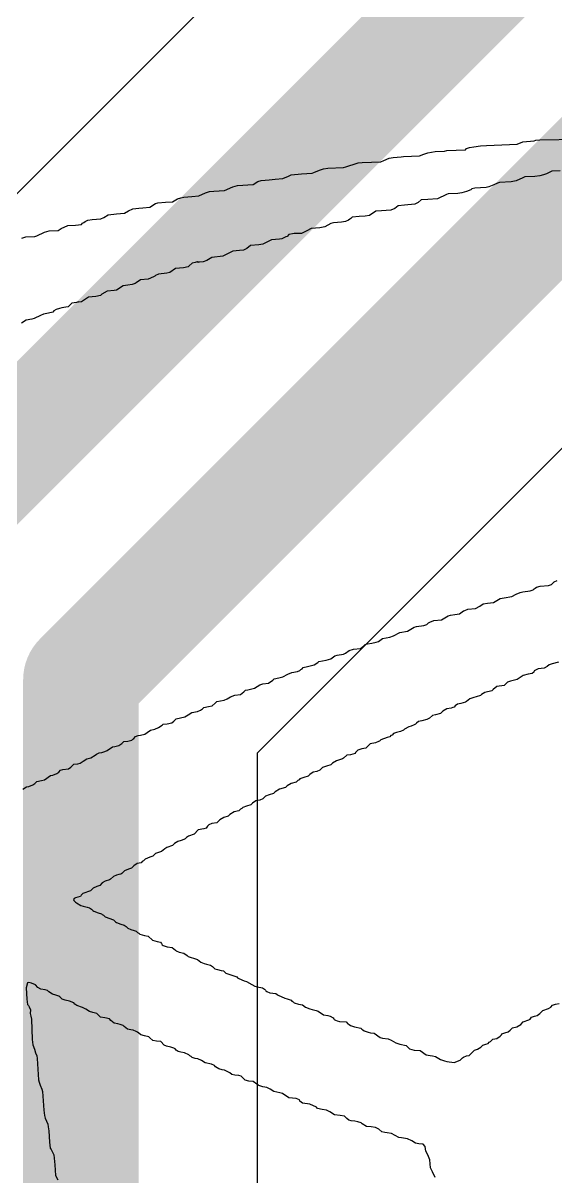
# Model space of a CAD drawing. Header units: inches. Extents: x -0.8 to 12, y -0.1 to 3.7.
# Drawn here: x 0.183 to 0.2291, y 1.221 to 1.3209 of the extents above; entities that cross this region are included whole.
import ezdxf

# ---------------------------------------------------------------- set-up
doc = ezdxf.new("R2010")
doc.units = ezdxf.units.IN
doc.header["$MEASUREMENT"] = 0
doc.layers.add('Bottom Overlay', color=54, linetype='Continuous')
doc.layers.add('Top Layer', color=1, linetype='Continuous')

msp = doc.modelspace()

# ---------------------------------------------------------------- linework, layer by layer
at = {"layer": 'Bottom Overlay'}
for p, q in [((0.227404, 1.310704), (0.227766, 1.310756)), ((0.227766, 1.310756), (0.231071, 1.310807)), ((0.218056, 1.30962), (0.218676, 1.309723)), ((0.218676, 1.309723), (0.219502, 1.309775)), ((0.219502, 1.309775), (0.219709, 1.309826)), ((0.219709, 1.309826), (0.22131, 1.309878)), ((0.22131, 1.309878), (0.221413, 1.309981)), ((0.221413, 1.309981), (0.221671, 1.310085)), ((0.221671, 1.310085), (0.222033, 1.310136)), ((0.222033, 1.310136), (0.222627, 1.310214)), ((0.222627, 1.310214), (0.223143, 1.310265)), ((0.223143, 1.310265), (0.225777, 1.310369)), ((0.225777, 1.310369), (0.226294, 1.310575)), ((0.226294, 1.310575), (0.227249, 1.310653)), ((0.227249, 1.310653), (0.227404, 1.310704)), ((0.211574, 1.308612), (0.212013, 1.308742)), ((0.212013, 1.308742), (0.212374, 1.308793)), ((0.212374, 1.308793), (0.213976, 1.308845)), ((0.213976, 1.308845), (0.214234, 1.308948)), ((0.214234, 1.308948), (0.214699, 1.309155)), ((0.214699, 1.309155), (0.21506, 1.309206)), ((0.21506, 1.309206), (0.215732, 1.309258)), ((0.215732, 1.309258), (0.215938, 1.30931)), ((0.215938, 1.30931), (0.217333, 1.309361)), ((0.217333, 1.309361), (0.217694, 1.309516)), ((0.217694, 1.309516), (0.218056, 1.30962)), ((0.206228, 1.307709), (0.207106, 1.307812)), ((0.207106, 1.307812), (0.208036, 1.307864)), ((0.208036, 1.307864), (0.208191, 1.307915)), ((0.208191, 1.307915), (0.208656, 1.308122)), ((0.208656, 1.308122), (0.209017, 1.308225)), ((0.209017, 1.308225), (0.209379, 1.308277)), ((0.209379, 1.308277), (0.210747, 1.308354)), ((0.210747, 1.308354), (0.210954, 1.308406)), ((0.210954, 1.308406), (0.21129, 1.308535)), ((0.21129, 1.308535), (0.211574, 1.308612)), ((0.228334, 1.307812), (0.228076, 1.307709)), ((0.228799, 1.308018), (0.228334, 1.307812)), ((0.229522, 1.30807), (0.228799, 1.308018)), ((0.201166, 1.306676), (0.20158, 1.306779)), ((0.20158, 1.306779), (0.202923, 1.306882)), ((0.202923, 1.306882), (0.203336, 1.30714)), ((0.203336, 1.30714), (0.20362, 1.307218)), ((0.20362, 1.307218), (0.204317, 1.307295)), ((0.204317, 1.307295), (0.204834, 1.307347)), ((0.204834, 1.307347), (0.205505, 1.307399)), ((0.205505, 1.307399), (0.20597, 1.307605)), ((0.20597, 1.307605), (0.206228, 1.307709)), ((0.223763, 1.306856), (0.223324, 1.306676)), ((0.224099, 1.306985), (0.223763, 1.306856)), ((0.224254, 1.307037), (0.224099, 1.306985)), ((0.225261, 1.307115), (0.224254, 1.307037)), ((0.2257, 1.307192), (0.225261, 1.307115)), ((0.226268, 1.30745), (0.2257, 1.307192)), ((0.226449, 1.307528), (0.226268, 1.30745)), ((0.227327, 1.307579), (0.226449, 1.307528)), ((0.22774, 1.307631), (0.227327, 1.307579)), ((0.228076, 1.307709), (0.22774, 1.307631)), ((0.196647, 1.30572), (0.196905, 1.305772)), ((0.196905, 1.305772), (0.197603, 1.305849)), ((0.197603, 1.305849), (0.198222, 1.305901)), ((0.198222, 1.305901), (0.198791, 1.306159)), ((0.198791, 1.306159), (0.199152, 1.306262)), ((0.199152, 1.306262), (0.199514, 1.306314)), ((0.199514, 1.306314), (0.200443, 1.306366)), ((0.200443, 1.306366), (0.201166, 1.306676)), ((0.219657, 1.306004), (0.218882, 1.305643)), ((0.219812, 1.306056), (0.219657, 1.306004)), ((0.220638, 1.306107), (0.219812, 1.306056)), ((0.221, 1.306159), (0.220638, 1.306107)), ((0.221413, 1.306262), (0.221, 1.306159)), ((0.221775, 1.306417), (0.221413, 1.306262)), ((0.221852, 1.306495), (0.221775, 1.306417)), ((0.222136, 1.306572), (0.221852, 1.306495)), ((0.223117, 1.306624), (0.222136, 1.306572)), ((0.223324, 1.306676), (0.223117, 1.306624)), ((0.192128, 1.30461), (0.192489, 1.304765)), ((0.192489, 1.304765), (0.193006, 1.304816)), ((0.193006, 1.304816), (0.193367, 1.304868)), ((0.193367, 1.304868), (0.193987, 1.30492)), ((0.193987, 1.30492), (0.194452, 1.305229)), ((0.194452, 1.305229), (0.194659, 1.305281)), ((0.194659, 1.305281), (0.19533, 1.305333)), ((0.19533, 1.305333), (0.19595, 1.305384)), ((0.19595, 1.305384), (0.196363, 1.305643)), ((0.196363, 1.305643), (0.196647, 1.30572)), ((0.215189, 1.30479), (0.214854, 1.304661)), ((0.215473, 1.305023), (0.215189, 1.30479)), ((0.216041, 1.305074), (0.215473, 1.305023)), ((0.216919, 1.305178), (0.216041, 1.305074)), ((0.217204, 1.305307), (0.216919, 1.305178)), ((0.217488, 1.305539), (0.217204, 1.305307)), ((0.218056, 1.305591), (0.217488, 1.305539)), ((0.218882, 1.305643), (0.218056, 1.305591)), ((0.188358, 1.30368), (0.188616, 1.303783)), ((0.188616, 1.303783), (0.188977, 1.303835)), ((0.188977, 1.303835), (0.189726, 1.303912)), ((0.189726, 1.303912), (0.189984, 1.304016)), ((0.189984, 1.304016), (0.190372, 1.304248)), ((0.190372, 1.304248), (0.191095, 1.304351)), ((0.191095, 1.304351), (0.191766, 1.304403)), ((0.191766, 1.304403), (0.192128, 1.30461)), ((0.211186, 1.303783), (0.210928, 1.30368)), ((0.21129, 1.303886), (0.211186, 1.303783)), ((0.211393, 1.303938), (0.21129, 1.303886)), ((0.211496, 1.304042), (0.211393, 1.303938)), ((0.212116, 1.304093), (0.211496, 1.304042)), ((0.212633, 1.304145), (0.212116, 1.304093)), ((0.212994, 1.304196), (0.212633, 1.304145)), ((0.213562, 1.304558), (0.212994, 1.304196)), ((0.214027, 1.30461), (0.213562, 1.304558)), ((0.214854, 1.304661), (0.214027, 1.30461)), ((0.184174, 1.30244), (0.184845, 1.30275)), ((0.184845, 1.30275), (0.185258, 1.302854)), ((0.185258, 1.302854), (0.186033, 1.302905)), ((0.186033, 1.302905), (0.186291, 1.30306)), ((0.186291, 1.30306), (0.18686, 1.303318)), ((0.18686, 1.303318), (0.187531, 1.30337)), ((0.187531, 1.30337), (0.188048, 1.303422)), ((0.188048, 1.303422), (0.188151, 1.303525)), ((0.188151, 1.303525), (0.188254, 1.303577)), ((0.188254, 1.303577), (0.188358, 1.30368)), ((0.207571, 1.302854), (0.207106, 1.302647)), ((0.207933, 1.30306), (0.207571, 1.302854)), ((0.208707, 1.303112), (0.207933, 1.30306)), ((0.20912, 1.303215), (0.208707, 1.303112)), ((0.209663, 1.303499), (0.20912, 1.303215)), ((0.209869, 1.303551), (0.209663, 1.303499)), ((0.210567, 1.303628), (0.209869, 1.303551)), ((0.210928, 1.30368), (0.210567, 1.303628)), ((0.182883, 1.302234), (0.183244, 1.302337)), ((0.183244, 1.302337), (0.184019, 1.302389)), ((0.184019, 1.302389), (0.184174, 1.30244)), ((0.204524, 1.302079), (0.203749, 1.301717)), ((0.205195, 1.302131), (0.204524, 1.302079)), ((0.205402, 1.302182), (0.205195, 1.302131)), ((0.205763, 1.302337), (0.205402, 1.302182)), ((0.205867, 1.302389), (0.205763, 1.302337)), ((0.206021, 1.302544), (0.205867, 1.302389)), ((0.206331, 1.302595), (0.206021, 1.302544)), ((0.206486, 1.302647), (0.206331, 1.302595)), ((0.206719, 1.302621), (0.206486, 1.302647)), ((0.207106, 1.302647), (0.206719, 1.302621)), ((0.201166, 1.301098), (0.200289, 1.300684)), ((0.201735, 1.301149), (0.201166, 1.301098)), ((0.202096, 1.301201), (0.201735, 1.301149)), ((0.20238, 1.30133), (0.202096, 1.301201)), ((0.20269, 1.301588), (0.20238, 1.30133)), ((0.203413, 1.30164), (0.20269, 1.301588)), ((0.203749, 1.301717), (0.203413, 1.30164)), ((0.197293, 1.299755), (0.19688, 1.299651)), ((0.19737, 1.299832), (0.197293, 1.299755)), ((0.197654, 1.300064), (0.19737, 1.299832)), ((0.197913, 1.300116), (0.197654, 1.300064)), ((0.198068, 1.300168), (0.197913, 1.300116)), ((0.198171, 1.300116), (0.198068, 1.300168)), ((0.198222, 1.300168), (0.198171, 1.300116)), ((0.1983, 1.300142), (0.198222, 1.300168)), ((0.198584, 1.300168), (0.1983, 1.300142)), ((0.19892, 1.300297), (0.198584, 1.300168)), ((0.199333, 1.300555), (0.19892, 1.300297)), ((0.200289, 1.300684), (0.199333, 1.300555)), ((0.194297, 1.298877), (0.193832, 1.29867)), ((0.1944, 1.298928), (0.194297, 1.298877)), ((0.194478, 1.299006), (0.1944, 1.298928)), ((0.194736, 1.299109), (0.194478, 1.299006)), ((0.195433, 1.299187), (0.194736, 1.299109)), ((0.195717, 1.299264), (0.195433, 1.299187)), ((0.196208, 1.2996), (0.195717, 1.299264)), ((0.19688, 1.299651), (0.196208, 1.2996)), ((0.191095, 1.29774), (0.190888, 1.297689)), ((0.191663, 1.298102), (0.191095, 1.29774)), ((0.192076, 1.298153), (0.191663, 1.298102)), ((0.192438, 1.298205), (0.192076, 1.298153)), ((0.192696, 1.298308), (0.192438, 1.298205)), ((0.192799, 1.29836), (0.192696, 1.298308)), ((0.193161, 1.298618), (0.192799, 1.29836)), ((0.193832, 1.29867), (0.193161, 1.298618)), ((0.188667, 1.29712), (0.188048, 1.296707)), ((0.189287, 1.297172), (0.188667, 1.29712)), ((0.1897, 1.297275), (0.189287, 1.297172)), ((0.189804, 1.297379), (0.1897, 1.297275)), ((0.190269, 1.297637), (0.189804, 1.297379)), ((0.190888, 1.297689), (0.190269, 1.297637)), ((0.185568, 1.295829), (0.185207, 1.295726)), ((0.185672, 1.295932), (0.185568, 1.295829)), ((0.185853, 1.296062), (0.185672, 1.295932)), ((0.186137, 1.296139), (0.185853, 1.296062)), ((0.186343, 1.296191), (0.186137, 1.296139)), ((0.186705, 1.296242), (0.186343, 1.296191)), ((0.186911, 1.296294), (0.186705, 1.296242)), ((0.187221, 1.296604), (0.186911, 1.296294)), ((0.187634, 1.296656), (0.187221, 1.296604)), ((0.187789, 1.296707), (0.187634, 1.296656)), ((0.187815, 1.296682), (0.187789, 1.296707)), ((0.188048, 1.296707), (0.187815, 1.296682)), ((0.18327, 1.295132), (0.182857, 1.294874)), ((0.183761, 1.295209), (0.18327, 1.295132)), ((0.183967, 1.295261), (0.183761, 1.295209)), ((0.18451, 1.295545), (0.183967, 1.295261)), ((0.184768, 1.295648), (0.18451, 1.295545)), ((0.185207, 1.295726), (0.184768, 1.295648)), ((0.226914, 1.271683), (0.227172, 1.271786)), ((0.227172, 1.271786), (0.227249, 1.271864)), ((0.227249, 1.271864), (0.227353, 1.271916)), ((0.227353, 1.271916), (0.227456, 1.272019)), ((0.227456, 1.272019), (0.227792, 1.272096)), ((0.227792, 1.272096), (0.228515, 1.272148)), ((0.228515, 1.272148), (0.228773, 1.272251)), ((0.228773, 1.272251), (0.229006, 1.272484)), ((0.229006, 1.272484), (0.229264, 1.272587)), ((0.223737, 1.270676), (0.224305, 1.271038)), ((0.224305, 1.271038), (0.224667, 1.271089)), ((0.224667, 1.271089), (0.225338, 1.271192)), ((0.225338, 1.271192), (0.2257, 1.271399)), ((0.2257, 1.271399), (0.226061, 1.271554)), ((0.226061, 1.271554), (0.226268, 1.271606)), ((0.226268, 1.271606), (0.226914, 1.271683)), ((0.220793, 1.269695), (0.221155, 1.269953)), ((0.221155, 1.269953), (0.221258, 1.270005)), ((0.221258, 1.270005), (0.221516, 1.270108)), ((0.221516, 1.270108), (0.222188, 1.27016)), ((0.222188, 1.27016), (0.222549, 1.270366)), ((0.222549, 1.270366), (0.222859, 1.270573)), ((0.222859, 1.270573), (0.223221, 1.270624)), ((0.223221, 1.270624), (0.223737, 1.270676)), ((0.21772, 1.268687), (0.217978, 1.268791)), ((0.217978, 1.268791), (0.218108, 1.26892)), ((0.218108, 1.26892), (0.218211, 1.268972)), ((0.218211, 1.268972), (0.218572, 1.269127)), ((0.218572, 1.269127), (0.219244, 1.269178)), ((0.219244, 1.269178), (0.219812, 1.26954)), ((0.219812, 1.26954), (0.220019, 1.269591)), ((0.220019, 1.269591), (0.22038, 1.269643)), ((0.22038, 1.269643), (0.220793, 1.269695)), ((0.21475, 1.26768), (0.215086, 1.26781)), ((0.215086, 1.26781), (0.215628, 1.268094)), ((0.215628, 1.268094), (0.2163, 1.268197)), ((0.2163, 1.268197), (0.216868, 1.268558)), ((0.216868, 1.268558), (0.217075, 1.26861)), ((0.217075, 1.26861), (0.21772, 1.268687)), ((0.212219, 1.266699), (0.212504, 1.266932)), ((0.212504, 1.266932), (0.212633, 1.267061)), ((0.212633, 1.267061), (0.212839, 1.267112)), ((0.212839, 1.267112), (0.213201, 1.267164)), ((0.213201, 1.267164), (0.213588, 1.267241)), ((0.213588, 1.267241), (0.213769, 1.267319)), ((0.213769, 1.267319), (0.214131, 1.267577)), ((0.214131, 1.267577), (0.21475, 1.26768)), ((0.209456, 1.265743), (0.209637, 1.265821)), ((0.209637, 1.265821), (0.209999, 1.266079)), ((0.209999, 1.266079), (0.210205, 1.266131)), ((0.210205, 1.266131), (0.210747, 1.266208)), ((0.210747, 1.266208), (0.210928, 1.266286)), ((0.210928, 1.266286), (0.211032, 1.266389)), ((0.211032, 1.266389), (0.211135, 1.266441)), ((0.211135, 1.266441), (0.211238, 1.266544)), ((0.211238, 1.266544), (0.2116, 1.266647)), ((0.2116, 1.266647), (0.212219, 1.266699)), ((0.20677, 1.264711), (0.206951, 1.264788)), ((0.206951, 1.264788), (0.207055, 1.264891)), ((0.207055, 1.264891), (0.207158, 1.264943)), ((0.207158, 1.264943), (0.207261, 1.265046)), ((0.207261, 1.265046), (0.207623, 1.26515)), ((0.207623, 1.26515), (0.208217, 1.265279)), ((0.208217, 1.265279), (0.208527, 1.265485)), ((0.208527, 1.265485), (0.208604, 1.265563)), ((0.208604, 1.265563), (0.20894, 1.26564)), ((0.20894, 1.26564), (0.20925, 1.265692)), ((0.20925, 1.265692), (0.209456, 1.265743)), ((0.227611, 1.264943), (0.227275, 1.264762)), ((0.228127, 1.264995), (0.227611, 1.264943)), ((0.228386, 1.26515), (0.228127, 1.264995)), ((0.228566, 1.265279), (0.228386, 1.26515)), ((0.228825, 1.265382), (0.228566, 1.265279)), ((0.229367, 1.265511), (0.228825, 1.265382)), ((0.204265, 1.263703), (0.204627, 1.263962)), ((0.204627, 1.263962), (0.20473, 1.264065)), ((0.20473, 1.264065), (0.205144, 1.264168)), ((0.205144, 1.264168), (0.205479, 1.264246)), ((0.205479, 1.264246), (0.205918, 1.264478)), ((0.205918, 1.264478), (0.20628, 1.264633)), ((0.20628, 1.264633), (0.20677, 1.264711)), ((0.224951, 1.263781), (0.224667, 1.263497)), ((0.225209, 1.263884), (0.224951, 1.263781)), ((0.225803, 1.264013), (0.225209, 1.263884)), ((0.22632, 1.264375), (0.225803, 1.264013)), ((0.226733, 1.264478), (0.22632, 1.264375)), ((0.227094, 1.26453), (0.226733, 1.264478)), ((0.227224, 1.264659), (0.227094, 1.26453)), ((0.227275, 1.264762), (0.227224, 1.264659)), ((0.201838, 1.262722), (0.202122, 1.262954)), ((0.202122, 1.262954), (0.202251, 1.263084)), ((0.202251, 1.263084), (0.202458, 1.263135)), ((0.202458, 1.263135), (0.203052, 1.263264)), ((0.203052, 1.263264), (0.203491, 1.263548)), ((0.203491, 1.263548), (0.203749, 1.263652)), ((0.203749, 1.263652), (0.204265, 1.263703)), ((0.222988, 1.262903), (0.222704, 1.262722)), ((0.223582, 1.263032), (0.222988, 1.262903)), ((0.223711, 1.263161), (0.223582, 1.263032)), ((0.224021, 1.263419), (0.223711, 1.263161)), ((0.224667, 1.263497), (0.224021, 1.263419)), ((0.199359, 1.261741), (0.199643, 1.261973)), ((0.199643, 1.261973), (0.199772, 1.262102)), ((0.199772, 1.262102), (0.200108, 1.26218)), ((0.200108, 1.26218), (0.200418, 1.262231)), ((0.200418, 1.262231), (0.200676, 1.262335)), ((0.200676, 1.262335), (0.20096, 1.262515)), ((0.20096, 1.262515), (0.201321, 1.26267)), ((0.201321, 1.26267), (0.201838, 1.262722)), ((0.220612, 1.26187), (0.220432, 1.261741)), ((0.220896, 1.261947), (0.220612, 1.26187)), ((0.22131, 1.262051), (0.220896, 1.261947)), ((0.221387, 1.262128), (0.22131, 1.262051)), ((0.221697, 1.262335), (0.221387, 1.262128)), ((0.222033, 1.262464), (0.221697, 1.262335)), ((0.222239, 1.262515), (0.222033, 1.262464)), ((0.222601, 1.262619), (0.222239, 1.262515)), ((0.222704, 1.262722), (0.222601, 1.262619)), ((0.196621, 1.260708), (0.197009, 1.260785)), ((0.197009, 1.260785), (0.197293, 1.260966)), ((0.197293, 1.260966), (0.197603, 1.261173)), ((0.197603, 1.261173), (0.198093, 1.26125)), ((0.198093, 1.26125), (0.198352, 1.261353)), ((0.198352, 1.261353), (0.198532, 1.261483)), ((0.198532, 1.261483), (0.198636, 1.261586)), ((0.198636, 1.261586), (0.199049, 1.261689)), ((0.199049, 1.261689), (0.199359, 1.261741)), ((0.218469, 1.260914), (0.218185, 1.260682)), ((0.218727, 1.260966), (0.218469, 1.260914)), ((0.21914, 1.261069), (0.218727, 1.260966)), ((0.219347, 1.261276), (0.21914, 1.261069)), ((0.219709, 1.261483), (0.219347, 1.261276)), ((0.22007, 1.261534), (0.219709, 1.261483)), ((0.220225, 1.261586), (0.22007, 1.261534)), ((0.220328, 1.261637), (0.220225, 1.261586)), ((0.220432, 1.261741), (0.220328, 1.261637)), ((0.1944, 1.259726), (0.194736, 1.259856)), ((0.194736, 1.259856), (0.195046, 1.260062)), ((0.195046, 1.260062), (0.195124, 1.26014)), ((0.195124, 1.26014), (0.195485, 1.260191)), ((0.195485, 1.260191), (0.195872, 1.260269)), ((0.195872, 1.260269), (0.196053, 1.260398)), ((0.196053, 1.260398), (0.19626, 1.260604)), ((0.19626, 1.260604), (0.196621, 1.260708)), ((0.216403, 1.259933), (0.216041, 1.259726)), ((0.21661, 1.259985), (0.216403, 1.259933)), ((0.216868, 1.260088), (0.21661, 1.259985)), ((0.216971, 1.26014), (0.216868, 1.260088)), ((0.217075, 1.260243), (0.216971, 1.26014)), ((0.217255, 1.260372), (0.217075, 1.260243)), ((0.217539, 1.26045), (0.217255, 1.260372)), ((0.217952, 1.260553), (0.217539, 1.26045)), ((0.218185, 1.260682), (0.217952, 1.260553)), ((0.192412, 1.258771), (0.192489, 1.258848)), ((0.192489, 1.258848), (0.192593, 1.2589)), ((0.192593, 1.2589), (0.192722, 1.259081)), ((0.192722, 1.259081), (0.192954, 1.259158)), ((0.192954, 1.259158), (0.193161, 1.25921)), ((0.193161, 1.25921), (0.193548, 1.259287)), ((0.193548, 1.259287), (0.193729, 1.259416)), ((0.193729, 1.259416), (0.194039, 1.259623)), ((0.194039, 1.259623), (0.1944, 1.259726)), ((0.213976, 1.258797), (0.213872, 1.258693)), ((0.214544, 1.259003), (0.213976, 1.258797)), ((0.21475, 1.259055), (0.214544, 1.259003)), ((0.214854, 1.259158), (0.21475, 1.259055)), ((0.214957, 1.25921), (0.214854, 1.259158)), ((0.215086, 1.259339), (0.214957, 1.25921)), ((0.215344, 1.259442), (0.215086, 1.259339)), ((0.21568, 1.25952), (0.215344, 1.259442)), ((0.215938, 1.259623), (0.21568, 1.25952)), ((0.216041, 1.259726), (0.215938, 1.259623)), ((0.189804, 1.257712), (0.190088, 1.257789)), ((0.190088, 1.257789), (0.190269, 1.257867)), ((0.190269, 1.257867), (0.190733, 1.258177)), ((0.190733, 1.258177), (0.19094, 1.258229)), ((0.19094, 1.258229), (0.191276, 1.258306)), ((0.191276, 1.258306), (0.19156, 1.258487)), ((0.19156, 1.258487), (0.191715, 1.258642)), ((0.191715, 1.258642), (0.192076, 1.258693)), ((0.192076, 1.258693), (0.192412, 1.258771)), ((0.211987, 1.257893), (0.21178, 1.257686)), ((0.212323, 1.258022), (0.211987, 1.257893)), ((0.212684, 1.258074), (0.212323, 1.258022)), ((0.213046, 1.258435), (0.212684, 1.258074)), ((0.213511, 1.258538), (0.213046, 1.258435)), ((0.213769, 1.258642), (0.213511, 1.258538)), ((0.213872, 1.258693), (0.213769, 1.258642)), ((0.187738, 1.256731), (0.187944, 1.256782)), ((0.187944, 1.256782), (0.188202, 1.256937)), ((0.188202, 1.256937), (0.188512, 1.257144)), ((0.188512, 1.257144), (0.188874, 1.257247)), ((0.188874, 1.257247), (0.189236, 1.257454)), ((0.189236, 1.257454), (0.189339, 1.257557)), ((0.189339, 1.257557), (0.189597, 1.25766)), ((0.189597, 1.25766), (0.189804, 1.257712)), ((0.209792, 1.256782), (0.209637, 1.256627)), ((0.210153, 1.256989), (0.209792, 1.256782)), ((0.21067, 1.257144), (0.210153, 1.256989)), ((0.210747, 1.257221), (0.21067, 1.257144)), ((0.211032, 1.257454), (0.210747, 1.257221)), ((0.211341, 1.257505), (0.211032, 1.257454)), ((0.211755, 1.257609), (0.211341, 1.257505)), ((0.21178, 1.257686), (0.211755, 1.257609)), ((0.185568, 1.255749), (0.185904, 1.255878)), ((0.185904, 1.255878), (0.186085, 1.256008)), ((0.186085, 1.256008), (0.18624, 1.256163)), ((0.18624, 1.256163), (0.186446, 1.256214)), ((0.186446, 1.256214), (0.186937, 1.256292)), ((0.186937, 1.256292), (0.187118, 1.256421)), ((0.187118, 1.256421), (0.187376, 1.256679)), ((0.187376, 1.256679), (0.187738, 1.256731)), ((0.207829, 1.255801), (0.207674, 1.255646)), ((0.208113, 1.255982), (0.207829, 1.255801)), ((0.208449, 1.256059), (0.208113, 1.255982)), ((0.208707, 1.256163), (0.208449, 1.256059)), ((0.20894, 1.256395), (0.208707, 1.256163)), ((0.209275, 1.256524), (0.20894, 1.256395)), ((0.209637, 1.256627), (0.209275, 1.256524)), ((0.183502, 1.254768), (0.183838, 1.254897)), ((0.183838, 1.254897), (0.184019, 1.255026)), ((0.184019, 1.255026), (0.184174, 1.255181)), ((0.184174, 1.255181), (0.184587, 1.255284)), ((0.184587, 1.255284), (0.184845, 1.255336)), ((0.184845, 1.255336), (0.185362, 1.255698)), ((0.185362, 1.255698), (0.185568, 1.255749)), ((0.205867, 1.25482), (0.205712, 1.254665)), ((0.206228, 1.255026), (0.205867, 1.25482)), ((0.206641, 1.25513), (0.206228, 1.255026)), ((0.206796, 1.255284), (0.206641, 1.25513)), ((0.2069, 1.255336), (0.206796, 1.255284)), ((0.206977, 1.255414), (0.2069, 1.255336)), ((0.207313, 1.255543), (0.206977, 1.255414)), ((0.207674, 1.255646), (0.207313, 1.255543)), ((0.182986, 1.25451), (0.183296, 1.254716)), ((0.183296, 1.254716), (0.183502, 1.254768)), ((0.203981, 1.253916), (0.203749, 1.253683)), ((0.204317, 1.254045), (0.203981, 1.253916)), ((0.204679, 1.254148), (0.204317, 1.254045)), ((0.204834, 1.254303), (0.204679, 1.254148)), ((0.205195, 1.25451), (0.204834, 1.254303)), ((0.205712, 1.254665), (0.205195, 1.25451)), ((0.201838, 1.252805), (0.201683, 1.25265)), ((0.201941, 1.252857), (0.201838, 1.252805)), ((0.202019, 1.252935), (0.201941, 1.252857)), ((0.202354, 1.253064), (0.202019, 1.252935)), ((0.202716, 1.253167), (0.202354, 1.253064)), ((0.202871, 1.253322), (0.202716, 1.253167)), ((0.203155, 1.253503), (0.202871, 1.253322)), ((0.203491, 1.25358), (0.203155, 1.253503)), ((0.203749, 1.253683), (0.203491, 1.25358)), ((0.20003, 1.251876), (0.199772, 1.251617)), ((0.200392, 1.252082), (0.20003, 1.251876)), ((0.200753, 1.252186), (0.200392, 1.252082)), ((0.200908, 1.252341), (0.200753, 1.252186)), ((0.20127, 1.252547), (0.200908, 1.252341)), ((0.201683, 1.25265), (0.20127, 1.252547)), ((0.198171, 1.250998), (0.197809, 1.250636)), ((0.198636, 1.251101), (0.198171, 1.250998)), ((0.198842, 1.251153), (0.198636, 1.251101)), ((0.19892, 1.25123), (0.198842, 1.251153)), ((0.198971, 1.251333), (0.19892, 1.25123)), ((0.199075, 1.251437), (0.198971, 1.251333)), ((0.199333, 1.25154), (0.199075, 1.251437)), ((0.199772, 1.251617), (0.199333, 1.25154)), ((0.196105, 1.24981), (0.19595, 1.249655)), ((0.196389, 1.249991), (0.196105, 1.24981)), ((0.196673, 1.250068), (0.196389, 1.249991)), ((0.196931, 1.250171), (0.196673, 1.250068)), ((0.197035, 1.250223), (0.196931, 1.250171)), ((0.197138, 1.250326), (0.197035, 1.250223)), ((0.197319, 1.250455), (0.197138, 1.250326)), ((0.197809, 1.250636), (0.197319, 1.250455)), ((0.194478, 1.248957), (0.194245, 1.248725)), ((0.194969, 1.249138), (0.194478, 1.248957)), ((0.195278, 1.249345), (0.194969, 1.249138)), ((0.195459, 1.249474), (0.195278, 1.249345)), ((0.19595, 1.249655), (0.195459, 1.249474)), ((0.192593, 1.247899), (0.192386, 1.247692)), ((0.192877, 1.24808), (0.192593, 1.247899)), ((0.193213, 1.248157), (0.192877, 1.24808)), ((0.193316, 1.24826), (0.193213, 1.248157)), ((0.193419, 1.248312), (0.193316, 1.24826)), ((0.193574, 1.248467), (0.193419, 1.248312)), ((0.193987, 1.248622), (0.193574, 1.248467)), ((0.194245, 1.248725), (0.193987, 1.248622)), ((0.190837, 1.246969), (0.190553, 1.246737)), ((0.191095, 1.247072), (0.190837, 1.246969)), ((0.191302, 1.247124), (0.191095, 1.247072)), ((0.191456, 1.247176), (0.191302, 1.247124)), ((0.19156, 1.247227), (0.191456, 1.247176)), ((0.191792, 1.24746), (0.19156, 1.247227)), ((0.192128, 1.247589), (0.191792, 1.24746)), ((0.192386, 1.247692), (0.192128, 1.247589)), ((0.189055, 1.245962), (0.188822, 1.245729)), ((0.18939, 1.246091), (0.189055, 1.245962)), ((0.189649, 1.246194), (0.18939, 1.246091)), ((0.189855, 1.246401), (0.189649, 1.246194)), ((0.190113, 1.246556), (0.189855, 1.246401)), ((0.190475, 1.246659), (0.190113, 1.246556)), ((0.190553, 1.246737), (0.190475, 1.246659)), ((0.187428, 1.245058), (0.18735, 1.244981)), ((0.18735, 1.244981), (0.187402, 1.244877)), ((0.187402, 1.244877), (0.187531, 1.244748)), ((0.187531, 1.24511), (0.187428, 1.245058)), ((0.187738, 1.245161), (0.187531, 1.24511)), ((0.18797, 1.245239), (0.187738, 1.245161)), ((0.188022, 1.245342), (0.18797, 1.245239)), ((0.188177, 1.245497), (0.188022, 1.245342)), ((0.188822, 1.245729), (0.188177, 1.245497)), ((0.187531, 1.244748), (0.187634, 1.244696)), ((0.187634, 1.244696), (0.187996, 1.244438)), ((0.187996, 1.244438), (0.188202, 1.244387)), ((0.188202, 1.244387), (0.188538, 1.244309)), ((0.188538, 1.244309), (0.188745, 1.244257)), ((0.188745, 1.244257), (0.188822, 1.24418)), ((0.188822, 1.24418), (0.188926, 1.244128)), ((0.188926, 1.244128), (0.189029, 1.244025)), ((0.189029, 1.244025), (0.189132, 1.243973)), ((0.189132, 1.243973), (0.189494, 1.243818)), ((0.189494, 1.243818), (0.189778, 1.243741)), ((0.189778, 1.243741), (0.189855, 1.243663)), ((0.189855, 1.243663), (0.189959, 1.243612)), ((0.189959, 1.243612), (0.190113, 1.243457)), ((0.190113, 1.243457), (0.190837, 1.243199)), ((0.190837, 1.243199), (0.190992, 1.243044)), ((0.190992, 1.243044), (0.191095, 1.242992)), ((0.191095, 1.242992), (0.191456, 1.242837)), ((0.191456, 1.242837), (0.191741, 1.24276)), ((0.191741, 1.24276), (0.191921, 1.24263)), ((0.191921, 1.24263), (0.192076, 1.242476)), ((0.192076, 1.242476), (0.192334, 1.242372)), ((0.192334, 1.242372), (0.192618, 1.242295)), ((0.192618, 1.242295), (0.192799, 1.242217)), ((0.192799, 1.242217), (0.192903, 1.242114)), ((0.192903, 1.242114), (0.193006, 1.242062)), ((0.193006, 1.242062), (0.193109, 1.241959)), ((0.193109, 1.241959), (0.193522, 1.241856)), ((0.193522, 1.241856), (0.193832, 1.241804)), ((0.193832, 1.241804), (0.194194, 1.241443)), ((0.194194, 1.241443), (0.194607, 1.241339)), ((0.194607, 1.241339), (0.194891, 1.241262)), ((0.194891, 1.241262), (0.194994, 1.241159)), ((0.194994, 1.241159), (0.195046, 1.241055)), ((0.195046, 1.241055), (0.195124, 1.240978)), ((0.195124, 1.240978), (0.195485, 1.240874)), ((0.195485, 1.240874), (0.195898, 1.240823)), ((0.195898, 1.240823), (0.196182, 1.24059)), ((0.196182, 1.24059), (0.19626, 1.240513)), ((0.19626, 1.240513), (0.196518, 1.240409)), ((0.196518, 1.240409), (0.196905, 1.240332)), ((0.196905, 1.240332), (0.197215, 1.240125)), ((0.197215, 1.240125), (0.197293, 1.240048)), ((0.197293, 1.240048), (0.197551, 1.239945)), ((0.197551, 1.239945), (0.197758, 1.239893)), ((0.197758, 1.239893), (0.198093, 1.239764)), ((0.198093, 1.239764), (0.198403, 1.239557)), ((0.198403, 1.239557), (0.198687, 1.239428)), ((0.198687, 1.239428), (0.198894, 1.239377)), ((0.198894, 1.239377), (0.19923, 1.239299)), ((0.19923, 1.239299), (0.19941, 1.23917)), ((0.19941, 1.23917), (0.199617, 1.238963)), ((0.199617, 1.238963), (0.199824, 1.238912)), ((0.199824, 1.238912), (0.200159, 1.238834)), ((0.200159, 1.238834), (0.200366, 1.238783)), ((0.200366, 1.238783), (0.200547, 1.238602)), ((0.200547, 1.238602), (0.200805, 1.238498)), ((0.200805, 1.238498), (0.201166, 1.238395)), ((0.201166, 1.238395), (0.201502, 1.238266)), ((0.201502, 1.238266), (0.20158, 1.238189)), ((0.20158, 1.238189), (0.201683, 1.238137)), ((0.201683, 1.238137), (0.202148, 1.23793)), ((0.202148, 1.23793), (0.202354, 1.237879)), ((0.202354, 1.237879), (0.202819, 1.237621)), ((0.183373, 1.23775), (0.18327, 1.237336)), ((0.18327, 1.237336), (0.183322, 1.236355)), ((0.183502, 1.237775), (0.183373, 1.23775)), ((0.183709, 1.237724), (0.183502, 1.237775)), ((0.184071, 1.237569), (0.183709, 1.237724)), ((0.184277, 1.237362), (0.184071, 1.237569)), ((0.184535, 1.237207), (0.184277, 1.237362)), ((0.184897, 1.237156), (0.184535, 1.237207)), ((0.185104, 1.237104), (0.184897, 1.237156)), ((0.185233, 1.236975), (0.185104, 1.237104)), ((0.185543, 1.236768), (0.185233, 1.236975)), ((0.202819, 1.237621), (0.203077, 1.237466)), ((0.203077, 1.237466), (0.203284, 1.237414)), ((0.203284, 1.237414), (0.203723, 1.237336)), ((0.203723, 1.237336), (0.203904, 1.237207)), ((0.203904, 1.237207), (0.203981, 1.23713)), ((0.203981, 1.23713), (0.204007, 1.237052)), ((0.204007, 1.237052), (0.204111, 1.237001)), ((0.204111, 1.237001), (0.204369, 1.236897)), ((0.204369, 1.236897), (0.204885, 1.236846)), ((0.204885, 1.236846), (0.204988, 1.236742)), ((0.183322, 1.236355), (0.183373, 1.23589)), ((0.183373, 1.23589), (0.183477, 1.235787)), ((0.185827, 1.236691), (0.185543, 1.236768)), ((0.186085, 1.236587), (0.185827, 1.236691)), ((0.186188, 1.236536), (0.186085, 1.236587)), ((0.186369, 1.236355), (0.186188, 1.236536)), ((0.186627, 1.236252), (0.186369, 1.236355)), ((0.187015, 1.236174), (0.186627, 1.236252)), ((0.187376, 1.236019), (0.187015, 1.236174)), ((0.187479, 1.235916), (0.187376, 1.236019)), ((0.18766, 1.235787), (0.187479, 1.235916)), ((0.204988, 1.236742), (0.205092, 1.236691)), ((0.205092, 1.236691), (0.20566, 1.236433)), ((0.20566, 1.236433), (0.205867, 1.236381)), ((0.205867, 1.236381), (0.206202, 1.236252)), ((0.206202, 1.236252), (0.20628, 1.236174)), ((0.20628, 1.236174), (0.206383, 1.236123)), ((0.206383, 1.236123), (0.206486, 1.236019)), ((0.206486, 1.236019), (0.206848, 1.235916)), ((0.206848, 1.235916), (0.207184, 1.235839)), ((0.207184, 1.235839), (0.207468, 1.235658)), ((0.228696, 1.235658), (0.228851, 1.235813)), ((0.228851, 1.235813), (0.229109, 1.235916)), ((0.229109, 1.235916), (0.229419, 1.235968)), ((0.183477, 1.235787), (0.183528, 1.235684)), ((0.183528, 1.235684), (0.183632, 1.235425)), ((0.183632, 1.235425), (0.183606, 1.23509)), ((0.183606, 1.23509), (0.183657, 1.234883)), ((0.183657, 1.234883), (0.183735, 1.234599)), ((0.188151, 1.235606), (0.18766, 1.235787)), ((0.188435, 1.235477), (0.188151, 1.235606)), ((0.188745, 1.23527), (0.188435, 1.235477)), ((0.189029, 1.235193), (0.188745, 1.23527)), ((0.18939, 1.23509), (0.189029, 1.235193)), ((0.1897, 1.23478), (0.18939, 1.23509)), ((0.207468, 1.235658), (0.207829, 1.235503)), ((0.207829, 1.235503), (0.208036, 1.235451)), ((0.208036, 1.235451), (0.208372, 1.235374)), ((0.208372, 1.235374), (0.208552, 1.235296)), ((0.208552, 1.235296), (0.209017, 1.234986)), ((0.209017, 1.234986), (0.209379, 1.234935)), ((0.209379, 1.234935), (0.209585, 1.234883)), ((0.209585, 1.234883), (0.209844, 1.234728)), ((0.227043, 1.23478), (0.227301, 1.234883)), ((0.227301, 1.234883), (0.227508, 1.234935)), ((0.227508, 1.234935), (0.227766, 1.23509)), ((0.227766, 1.23509), (0.228024, 1.235348)), ((0.228024, 1.235348), (0.228515, 1.235529)), ((0.228515, 1.235529), (0.228696, 1.235658)), ((0.183735, 1.234599), (0.183786, 1.232843)), ((0.190062, 1.234728), (0.1897, 1.23478)), ((0.190475, 1.234625), (0.190062, 1.234728)), ((0.190604, 1.234496), (0.190475, 1.234625)), ((0.190888, 1.234263), (0.190604, 1.234496)), ((0.191198, 1.234212), (0.190888, 1.234263)), ((0.191405, 1.23416), (0.191198, 1.234212)), ((0.191663, 1.234057), (0.191405, 1.23416)), ((0.191741, 1.233979), (0.191663, 1.234057)), ((0.192025, 1.233747), (0.191741, 1.233979)), ((0.209844, 1.234728), (0.209921, 1.234651)), ((0.209921, 1.234651), (0.209947, 1.234573)), ((0.209947, 1.234573), (0.21005, 1.234522)), ((0.21005, 1.234522), (0.210205, 1.23447)), ((0.210205, 1.23447), (0.210412, 1.234418)), ((0.210412, 1.234418), (0.21098, 1.234367)), ((0.21098, 1.234367), (0.211135, 1.234212)), ((0.211135, 1.234212), (0.211238, 1.23416)), ((0.211238, 1.23416), (0.211341, 1.234057)), ((0.211341, 1.234057), (0.211703, 1.233953)), ((0.211703, 1.233953), (0.212245, 1.233824)), ((0.212245, 1.233824), (0.212323, 1.233747)), ((0.225183, 1.233643), (0.22539, 1.23385)), ((0.22539, 1.23385), (0.225752, 1.233953)), ((0.225752, 1.233953), (0.226113, 1.23416)), ((0.226113, 1.23416), (0.22632, 1.234367)), ((0.22632, 1.234367), (0.22681, 1.234547)), ((0.22681, 1.234547), (0.226914, 1.234599)), ((0.226914, 1.234599), (0.226965, 1.234702)), ((0.226965, 1.234702), (0.227043, 1.23478)), ((0.183786, 1.232843), (0.183838, 1.232378)), ((0.192334, 1.233695), (0.192025, 1.233747)), ((0.192541, 1.233643), (0.192334, 1.233695)), ((0.192799, 1.23354), (0.192541, 1.233643)), ((0.192903, 1.233488), (0.192799, 1.23354)), ((0.193006, 1.233385), (0.192903, 1.233488)), ((0.193187, 1.233256), (0.193006, 1.233385)), ((0.193522, 1.233179), (0.193187, 1.233256)), ((0.193884, 1.233075), (0.193522, 1.233179)), ((0.193961, 1.232998), (0.193884, 1.233075)), ((0.194245, 1.232765), (0.193961, 1.232998)), ((0.212323, 1.233747), (0.212426, 1.233695)), ((0.212426, 1.233695), (0.212529, 1.233592)), ((0.212529, 1.233592), (0.212891, 1.233488)), ((0.212891, 1.233488), (0.213097, 1.233437)), ((0.213097, 1.233437), (0.213407, 1.233385)), ((0.213407, 1.233385), (0.213924, 1.233024)), ((0.213924, 1.233024), (0.214131, 1.232972)), ((0.214131, 1.232972), (0.214621, 1.232895)), ((0.214621, 1.232895), (0.214879, 1.232791)), ((0.223479, 1.232662), (0.223686, 1.232869)), ((0.223686, 1.232869), (0.224021, 1.232946)), ((0.224021, 1.232946), (0.224305, 1.233127)), ((0.224305, 1.233127), (0.224435, 1.233256)), ((0.224435, 1.233256), (0.22446, 1.233334)), ((0.22446, 1.233334), (0.224719, 1.233437)), ((0.224719, 1.233437), (0.225003, 1.233514)), ((0.225003, 1.233514), (0.225183, 1.233643)), ((0.183838, 1.232378), (0.183993, 1.232017)), ((0.183993, 1.232017), (0.184071, 1.231681)), ((0.194555, 1.232714), (0.194245, 1.232765)), ((0.194917, 1.232662), (0.194555, 1.232714)), ((0.195227, 1.232352), (0.194917, 1.232662)), ((0.195408, 1.232275), (0.195227, 1.232352)), ((0.195795, 1.232197), (0.195408, 1.232275)), ((0.196053, 1.232094), (0.195795, 1.232197)), ((0.196157, 1.232042), (0.196053, 1.232094)), ((0.19626, 1.231939), (0.196157, 1.232042)), ((0.196441, 1.23181), (0.19626, 1.231939)), ((0.196647, 1.231758), (0.196441, 1.23181)), ((0.214879, 1.232791), (0.215267, 1.232559)), ((0.215267, 1.232559), (0.215628, 1.232455)), ((0.215628, 1.232455), (0.216171, 1.232326)), ((0.216171, 1.232326), (0.216455, 1.232042)), ((0.216455, 1.232042), (0.216868, 1.231939)), ((0.216868, 1.231939), (0.217384, 1.231887)), ((0.217384, 1.231887), (0.217901, 1.231526)), ((0.22162, 1.231474), (0.222084, 1.231939)), ((0.222084, 1.231939), (0.222368, 1.232017)), ((0.222368, 1.232017), (0.222653, 1.232197)), ((0.222653, 1.232197), (0.222808, 1.232352)), ((0.222808, 1.232352), (0.223066, 1.232455)), ((0.223066, 1.232455), (0.223272, 1.232507)), ((0.223272, 1.232507), (0.223376, 1.232611)), ((0.223376, 1.232611), (0.223479, 1.232662)), ((0.184071, 1.231681), (0.184174, 1.231423)), ((0.184174, 1.231423), (0.184225, 1.231216)), ((0.184225, 1.231216), (0.184329, 1.229357)), ((0.196983, 1.231681), (0.196647, 1.231758)), ((0.197344, 1.231526), (0.196983, 1.231681)), ((0.197448, 1.231423), (0.197344, 1.231526)), ((0.197551, 1.231371), (0.197448, 1.231423)), ((0.197629, 1.231293), (0.197551, 1.231371)), ((0.197913, 1.231216), (0.197629, 1.231293)), ((0.198119, 1.231164), (0.197913, 1.231216)), ((0.198455, 1.231035), (0.198119, 1.231164)), ((0.198765, 1.230829), (0.198455, 1.231035)), ((0.199307, 1.2307), (0.198765, 1.230829)), ((0.217901, 1.231526), (0.218262, 1.231474)), ((0.218262, 1.231474), (0.218469, 1.231423)), ((0.218469, 1.231423), (0.218727, 1.231371)), ((0.218727, 1.231371), (0.21914, 1.231113)), ((0.21914, 1.231113), (0.219502, 1.231009)), ((0.219502, 1.231009), (0.219709, 1.230958)), ((0.219709, 1.230958), (0.220328, 1.230854)), ((0.220328, 1.230854), (0.220845, 1.231061)), ((0.220845, 1.231061), (0.221052, 1.231268)), ((0.221052, 1.231268), (0.221155, 1.231319)), ((0.221155, 1.231319), (0.221413, 1.231423)), ((0.221413, 1.231423), (0.22162, 1.231474)), ((0.199565, 1.230596), (0.199307, 1.2307)), ((0.199669, 1.230493), (0.199565, 1.230596)), ((0.199953, 1.230312), (0.199669, 1.230493)), ((0.200237, 1.230235), (0.199953, 1.230312)), ((0.200443, 1.230183), (0.200237, 1.230235)), ((0.200908, 1.229976), (0.200443, 1.230183)), ((0.201063, 1.229821), (0.200908, 1.229976)), ((0.201321, 1.22977), (0.201063, 1.229821)), ((0.184329, 1.229357), (0.184381, 1.22915)), ((0.184381, 1.22915), (0.184484, 1.228892)), ((0.184484, 1.228892), (0.184613, 1.228556)), ((0.201683, 1.229718), (0.201321, 1.22977)), ((0.20189, 1.229666), (0.201683, 1.229718)), ((0.202225, 1.229331), (0.20189, 1.229666)), ((0.202561, 1.229253), (0.202225, 1.229331)), ((0.202923, 1.229202), (0.202561, 1.229253)), ((0.203233, 1.228995), (0.202923, 1.229202)), ((0.203336, 1.228943), (0.203233, 1.228995)), ((0.203413, 1.228866), (0.203336, 1.228943)), ((0.203749, 1.228737), (0.203413, 1.228866)), ((0.184613, 1.228556), (0.184665, 1.228349)), ((0.184665, 1.228349), (0.184742, 1.227549)), ((0.204111, 1.228685), (0.203749, 1.228737)), ((0.204395, 1.228556), (0.204111, 1.228685)), ((0.204705, 1.228349), (0.204395, 1.228556)), ((0.205247, 1.22822), (0.204705, 1.228349)), ((0.205453, 1.228169), (0.205247, 1.22822)), ((0.206021, 1.227807), (0.205453, 1.228169)), ((0.206641, 1.227755), (0.206021, 1.227807)), ((0.184742, 1.227549), (0.184794, 1.226722)), ((0.206925, 1.227626), (0.206641, 1.227755)), ((0.206977, 1.227523), (0.206925, 1.227626)), ((0.207209, 1.227342), (0.206977, 1.227523)), ((0.207829, 1.227239), (0.207209, 1.227342)), ((0.208397, 1.226981), (0.207829, 1.227239)), ((0.208501, 1.226877), (0.208397, 1.226981)), ((0.208914, 1.226774), (0.208501, 1.226877)), ((0.184794, 1.226722), (0.184845, 1.226258)), ((0.184845, 1.226258), (0.184897, 1.226051)), ((0.184897, 1.226051), (0.185129, 1.225509)), ((0.209275, 1.226722), (0.208914, 1.226774)), ((0.20956, 1.226593), (0.209275, 1.226722)), ((0.209973, 1.226335), (0.20956, 1.226593)), ((0.210463, 1.226258), (0.209973, 1.226335)), ((0.210825, 1.226206), (0.210463, 1.226258)), ((0.211032, 1.225999), (0.210825, 1.226206)), ((0.211212, 1.22587), (0.211032, 1.225999)), ((0.211419, 1.225819), (0.211212, 1.22587)), ((0.211729, 1.225767), (0.211419, 1.225819)), ((0.185129, 1.225509), (0.185181, 1.225302)), ((0.185181, 1.225302), (0.185233, 1.224941)), ((0.185233, 1.224941), (0.185284, 1.223959)), ((0.211987, 1.225715), (0.211729, 1.225767)), ((0.212271, 1.225638), (0.211987, 1.225715)), ((0.212374, 1.225534), (0.212271, 1.225638)), ((0.212736, 1.225328), (0.212374, 1.225534)), ((0.213149, 1.225276), (0.212736, 1.225328)), ((0.213511, 1.225225), (0.213149, 1.225276)), ((0.213795, 1.225095), (0.213511, 1.225225)), ((0.214079, 1.224863), (0.213795, 1.225095)), ((0.214337, 1.224811), (0.214079, 1.224863)), ((0.214544, 1.22476), (0.214337, 1.224811)), ((0.185284, 1.223959), (0.185336, 1.223443)), ((0.214905, 1.224708), (0.214544, 1.22476)), ((0.215551, 1.224372), (0.214905, 1.224708)), ((0.215757, 1.224321), (0.215551, 1.224372)), ((0.2163, 1.224243), (0.215757, 1.224321)), ((0.216661, 1.224088), (0.2163, 1.224243)), ((0.216971, 1.223882), (0.216661, 1.224088)), ((0.217281, 1.22383), (0.216971, 1.223882)), ((0.217643, 1.223779), (0.217281, 1.22383)), ((0.185336, 1.223443), (0.185439, 1.223339)), ((0.185439, 1.223339), (0.185646, 1.222875)), ((0.185646, 1.222875), (0.185749, 1.221997)), ((0.217823, 1.223598), (0.217643, 1.223779)), ((0.217875, 1.223184), (0.217823, 1.223598)), ((0.218056, 1.222849), (0.217875, 1.223184)), ((0.218211, 1.222436), (0.218056, 1.222849)), ((0.185749, 1.221997), (0.185801, 1.221067)), ((0.218288, 1.221738), (0.218211, 1.222436)), ((0.185801, 1.221067), (0.186007, 1.220705)), ((0.218443, 1.221377), (0.218288, 1.221738)), ((0.218701, 1.220912), (0.218443, 1.221377))]:
    msp.add_line(p, q, dxfattribs=at)
at = {"layer": 'Top Layer'}
for p, q in [((0.563698, 1.687327), (0.151186, 1.274814)), ((0.203294, 1.257665), (0.606807, 1.661178)), ((0.203294, 0.829551), (0.203294, 1.257665))]:
    msp.add_line(p, q, dxfattribs=at)
for points in [[(0.162, 1.264, 0.01, 0.01, 0), (0.578992, 1.680992, 0.01, 0.01, 0)], [(0.188, 1.264, 0.01, 0.01, 0), (0.595992, 1.671992, 0.01, 0.01, 0)], [(0.188, 0.814, 0.01, 0.01, 0), (0.188, 1.264, 0.01, 0.01, 0)]]:
    msp.add_lwpolyline(points, format="xyseb", dxfattribs=at)
msp.add_lwpolyline([(0.1855, 1.264, 0.005, 0.005, 1), (0.1905, 1.264, 0.005, 0.005, 1)], format="xyseb", close=True, dxfattribs=at)
msp.add_lwpolyline([(0.1855, 1.264, 0.005, 0.005, 1), (0.1905, 1.264, 0.005, 0.005, 1)], format="xyseb", close=True, dxfattribs=at)

doc.saveas('drawing.dxf')
